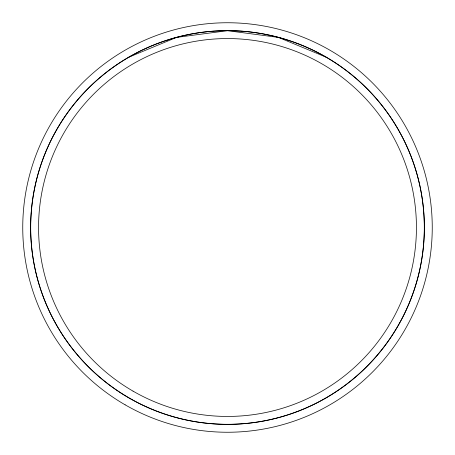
<?xml version="1.0" encoding="UTF-8"?>
<svg xmlns="http://www.w3.org/2000/svg" width="455" height="455" viewBox="0 0 455 455"><rect width="100%" height="100%" fill="white"/><g stroke="black" fill="none" stroke-linecap="round" stroke-linejoin="round"><path stroke-width="0.68" d="M129.095 57.063A196.805 196.805 0 0 1 424.305 227.5A196.805 196.805 0 0 1 129.095 397.937A196.805 196.805 0 0 1 129.095 57.063L176.563 37.401L227.5 30.695L278.437 37.401L325.905 57.063M125.125 404.819A204.75 204.75 0 0 0 432.25 227.5A204.75 204.75 0 0 0 125.125 50.181A204.75 204.75 0 0 0 125.125 404.819M133.031 391.124A188.933 188.933 0 0 0 416.433 227.5A188.933 188.933 0 0 0 133.031 63.876A188.933 188.933 0 0 0 133.031 391.124M88.287 366.713A196.873 196.873 0 0 0 417.667 278.454A196.873 196.873 0 0 0 176.546 37.333A196.873 196.873 0 0 0 88.287 366.713"/></g></svg>
